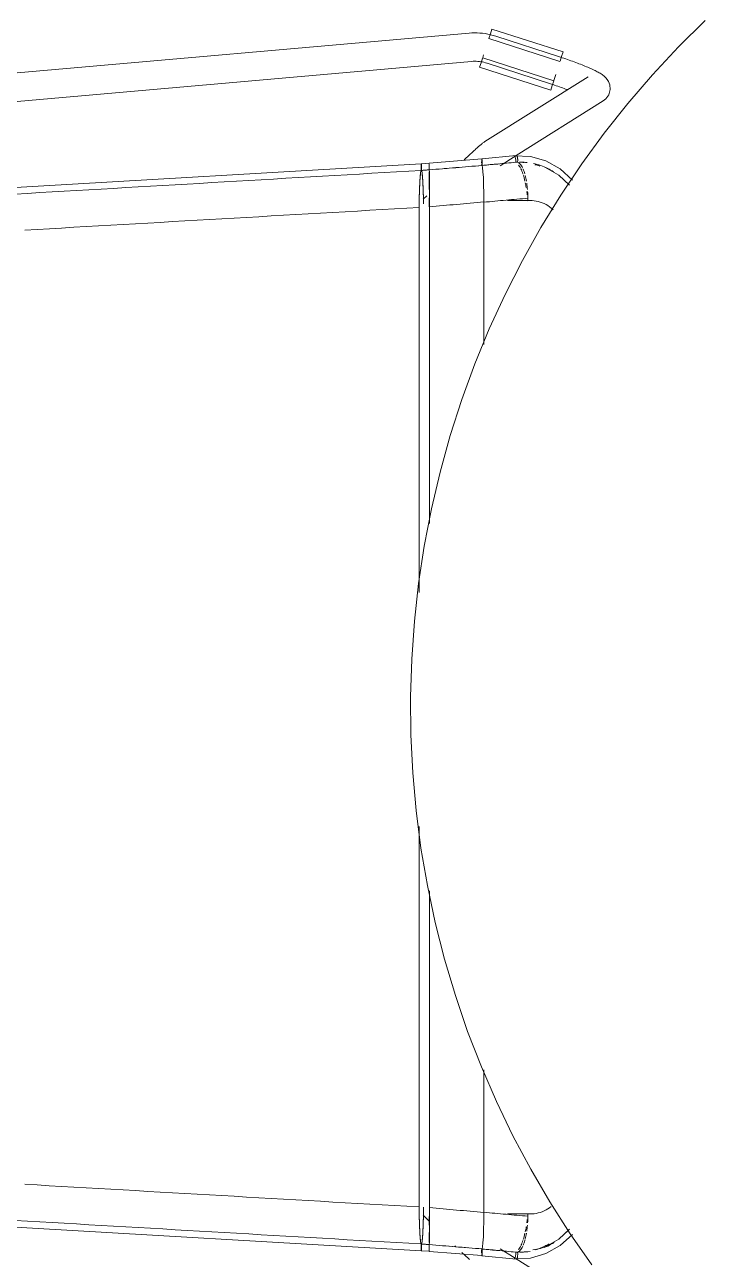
# Model space of a CAD drawing. Header units: millimetres. Extents: x 155927 to 295199, y -4084 to 97293.
# Drawn here: x 227519 to 227806, y 15441 to 15962 of the extents above; entities that cross this region are included whole.
import ezdxf

# ---------------------------------------------------------------- set-up
doc = ezdxf.new("R2010")
doc.units = ezdxf.units.MM
doc.header["$MEASUREMENT"] = 0
doc.layers.add('I-FURN', color=8, linetype='CONTINUOUS', lineweight=9)

msp = doc.modelspace()

# ---------------------------------------------------------------- linework, layer by layer
at = {"layer": 'I-FURN'}
for p, q in [((227806.01, 15963.67), (227794.64, 15952.42)), ((227706.29, 15958.28), (227262.97, 15919.33)), ((227706.34, 15958.29), (227706.29, 15958.28)), ((227707.48, 15958.36), (227706.34, 15958.29)), ((227708.63, 15958.39), (227707.48, 15958.36)), ((227709.77, 15958.38), (227708.63, 15958.39)), ((227710.91, 15958.32), (227709.77, 15958.38)), ((227712.04, 15958.21), (227710.91, 15958.32)), ((227713.18, 15958.05), (227712.04, 15958.21)), ((227714.3, 15957.86), (227713.18, 15958.05)), ((227715.42, 15957.61), (227714.3, 15957.86)), ((227714.71, 15956.07), (227715.35, 15958.04)), ((227715.35, 15958.04), (227715.98, 15960)), ((227716.52, 15957.33), (227715.42, 15957.61)), ((227715.98, 15960), (227745.98, 15950.31)), ((227717.62, 15957), (227716.52, 15957.33)), ((227714.67, 15955.95), (227744.68, 15946.27)), ((227744.43, 15948.28), (227717.62, 15957)), ((227794.64, 15952.42), (227783.72, 15940.72)), ((227711.39, 15945.79), (227712.03, 15947.77)), ((227742.07, 15938.2), (227712.07, 15947.88)), ((227712.1, 15947.98), (227712.47, 15949.15)), ((227744.88, 15948.14), (227744.43, 15948.28)), ((227745.35, 15948.36), (227744.72, 15946.38)), ((227745.62, 15947.89), (227744.88, 15948.14)), ((227745.98, 15950.31), (227745.35, 15948.36)), ((227746.36, 15947.64), (227745.62, 15947.89)), ((227747.09, 15947.4), (227746.36, 15947.64)), ((227747.82, 15947.14), (227747.09, 15947.4)), ((227748.54, 15946.89), (227747.82, 15947.14)), ((227749.26, 15946.64), (227748.54, 15946.89)), ((227282.84, 15909.03), (227707.34, 15946.33)), ((227707.34, 15946.33), (227708, 15946.37)), ((227708, 15946.37), (227708.67, 15946.39)), ((227708.67, 15946.39), (227709.33, 15946.38)), ((227709.33, 15946.38), (227709.99, 15946.35)), ((227709.99, 15946.35), (227710.65, 15946.29)), ((227710.65, 15946.29), (227711.3, 15946.2)), ((227710.76, 15943.84), (227711.39, 15945.79)), ((227710.76, 15943.84), (227740.77, 15934.15)), ((227711.3, 15946.2), (227711.96, 15946.09)), ((227711.96, 15946.09), (227712.6, 15945.95)), ((227712.6, 15945.95), (227713.25, 15945.78)), ((227713.25, 15945.78), (227713.88, 15945.59)), ((227713.88, 15945.59), (227713.91, 15945.58)), ((227713.91, 15945.58), (227740.72, 15936.87)), ((227749.97, 15946.38), (227749.26, 15946.64)), ((227750.66, 15946.13), (227749.97, 15946.38)), ((227751.35, 15945.88), (227750.66, 15946.13)), ((227752.03, 15945.62), (227751.35, 15945.88)), ((227752.7, 15945.37), (227752.03, 15945.62)), ((227753.35, 15945.11), (227752.7, 15945.37)), ((227753.99, 15944.86), (227753.35, 15945.11)), ((227754.62, 15944.61), (227753.99, 15944.86)), ((227755.23, 15944.36), (227754.62, 15944.61)), ((227755.82, 15944.11), (227755.23, 15944.36)), ((227756.4, 15943.87), (227755.82, 15944.11)), ((227756.96, 15943.63), (227756.4, 15943.87)), ((227757.51, 15943.39), (227756.96, 15943.63)), ((227758.03, 15943.15), (227757.51, 15943.39)), ((227758.54, 15942.91), (227758.03, 15943.15)), ((227759.04, 15942.68), (227758.54, 15942.91)), ((227759.51, 15942.45), (227759.04, 15942.68)), ((227759.97, 15942.22), (227759.51, 15942.45)), ((227760.41, 15941.99), (227759.97, 15942.22)), ((227760.83, 15941.76), (227760.41, 15941.99)), ((227761.24, 15941.53), (227760.83, 15941.76)), ((227756.58, 15939.79), (227713, 15912.49)), ((227741.05, 15936.76), (227740.72, 15936.87)), ((227741.74, 15936.54), (227741.05, 15936.76)), ((227742.03, 15938.08), (227741.4, 15936.11)), ((227742.43, 15936.31), (227741.74, 15936.54)), ((227742.1, 15938.29), (227742.9, 15940.77)), ((227761.64, 15941.3), (227761.24, 15941.53)), ((227762.03, 15941.05), (227761.64, 15941.3)), ((227762.42, 15940.8), (227762.03, 15941.05)), ((227762.81, 15940.52), (227762.42, 15940.8)), ((227763.21, 15940.21), (227762.81, 15940.52)), ((227763.64, 15939.84), (227763.21, 15940.21)), ((227764.1, 15939.37), (227763.64, 15939.84)), ((227764.62, 15938.75), (227764.1, 15939.37)), ((227765.19, 15937.83), (227764.62, 15938.75)), ((227765.71, 15936.45), (227765.19, 15937.83)), ((227765.89, 15934.48), (227765.71, 15936.45)), ((227783.72, 15940.72), (227773.28, 15928.59)), ((227741.4, 15936.11), (227740.77, 15934.15)), ((227743.11, 15936.07), (227742.43, 15936.31)), ((227743.79, 15935.84), (227743.11, 15936.07)), ((227744.47, 15935.61), (227743.79, 15935.84)), ((227745.13, 15935.37), (227744.47, 15935.61)), ((227745.79, 15935.13), (227745.13, 15935.37)), ((227746.44, 15934.9), (227745.79, 15935.13)), ((227747.07, 15934.66), (227746.44, 15934.9)), ((227747.7, 15934.43), (227747.07, 15934.66)), ((227764.07, 15930.52), (227765.3, 15932.25)), ((227765.3, 15932.25), (227765.89, 15934.48)), ((227726.19, 15906.59), (227762.95, 15929.63)), ((227764.07, 15930.52), (227762.95, 15929.63)), ((227773.28, 15928.59), (227763.34, 15916.06)), ((227763.34, 15916.06), (227753.9, 15903.14)), ((227710.47, 15910.49), (227710.18, 15910.23)), ((227710.75, 15910.73), (227710.47, 15910.49)), ((227711.02, 15910.96), (227710.75, 15910.73)), ((227711.27, 15911.17), (227711.02, 15910.96)), ((227711.51, 15911.37), (227711.27, 15911.17)), ((227711.74, 15911.56), (227711.51, 15911.37)), ((227711.96, 15911.74), (227711.74, 15911.56)), ((227712.19, 15911.92), (227711.96, 15911.74)), ((227712.42, 15912.09), (227712.19, 15911.92)), ((227712.67, 15912.27), (227712.42, 15912.09)), ((227713, 15912.49), (227712.67, 15912.27)), ((227711.73, 15905.24), (227689.53, 15903.41)), ((227704.69, 15905.21), (227704.22, 15904.77)), ((227705.15, 15905.64), (227704.69, 15905.21)), ((227705.61, 15906.07), (227705.15, 15905.64)), ((227706.05, 15906.48), (227705.61, 15906.07)), ((227706.49, 15906.88), (227706.05, 15906.48)), ((227706.91, 15907.27), (227706.49, 15906.88)), ((227707.32, 15907.65), (227706.91, 15907.27)), ((227707.73, 15908.02), (227707.32, 15907.65)), ((227708.12, 15908.38), (227707.73, 15908.02)), ((227708.49, 15908.72), (227708.12, 15908.38)), ((227708.86, 15909.05), (227708.49, 15908.72)), ((227709.21, 15909.37), (227708.86, 15909.05)), ((227709.55, 15909.67), (227709.21, 15909.37)), ((227709.87, 15909.96), (227709.55, 15909.67)), ((227710.18, 15910.23), (227709.87, 15909.96)), ((227711.7, 15905.18), (227711.68, 15904.99)), ((227711.68, 15904.99), (227711.7, 15905.17)), ((227711.73, 15905.24), (227711.7, 15905.18)), ((227711.7, 15905.17), (227711.73, 15905.24)), ((227726.22, 15906.66), (227711.73, 15905.24)), ((227711.73, 15905.24), (227711.76, 15905.17)), ((227711.76, 15905.17), (227711.73, 15905.24)), ((227711.78, 15904.98), (227711.76, 15905.17)), ((227719.37, 15902.32), (227725.81, 15906.36)), ((227725.33, 15906.54), (227732.24, 15906.25)), ((227732.24, 15906.25), (227738.76, 15904.38)), ((227686.17, 15903.14), (227354.26, 15883.85)), ((227686.07, 15900.3), (227685.86, 15899.41)), ((227686.07, 15902.21), (227686.06, 15901.76)), ((227686.06, 15901.76), (227686.06, 15901.27)), ((227686.06, 15901.27), (227686.06, 15900.77)), ((227686.06, 15900.77), (227686.07, 15900.3)), ((227686.09, 15902.59), (227686.07, 15902.21)), ((227686.12, 15902.88), (227686.09, 15902.59)), ((227686.14, 15903.07), (227686.12, 15902.88)), ((227686.17, 15903.14), (227686.14, 15903.07)), ((227686.17, 15903.14), (227689.53, 15903.41)), ((227686.2, 15903.07), (227686.17, 15903.14)), ((227686.22, 15902.88), (227686.2, 15903.07)), ((227686.25, 15902.59), (227686.22, 15902.88)), ((227686.26, 15902.2), (227686.25, 15902.59)), ((227686.28, 15901.75), (227686.26, 15902.2)), ((227686.27, 15900.3), (227686.28, 15900.76)), ((227686.48, 15899.39), (227686.27, 15900.3)), ((227686.28, 15901.26), (227686.28, 15901.75)), ((227686.28, 15900.76), (227686.28, 15901.26)), ((227689.52, 15902.47), (227689.52, 15902.86)), ((227689.52, 15902.86), (227689.52, 15902.48)), ((227689.52, 15902.48), (227689.52, 15902.03)), ((227689.52, 15902.02), (227689.52, 15902.47)), ((227689.52, 15902.03), (227689.52, 15901.54)), ((227689.52, 15901.53), (227689.52, 15902.02)), ((227689.52, 15901.54), (227689.52, 15901.04)), ((227689.52, 15901.04), (227689.52, 15901.53)), ((227689.52, 15900.57), (227689.52, 15901.04)), ((227689.52, 15901.04), (227689.52, 15900.57)), ((227689.53, 15903.34), (227689.53, 15903.41)), ((227689.53, 15903.41), (227689.53, 15903.34)), ((227689.53, 15903.35), (227689.53, 15903.41)), ((227689.53, 15903.41), (227689.53, 15903.35)), ((227689.53, 15903.16), (227689.53, 15902.86)), ((227689.53, 15902.87), (227689.53, 15903.16)), ((227689.54, 15902.48), (227689.53, 15902.87)), ((227689.53, 15902.86), (227689.54, 15902.48)), ((227689.54, 15902.48), (227689.54, 15902.03)), ((227689.54, 15902.03), (227689.54, 15902.48)), ((227689.54, 15902.03), (227689.54, 15901.54)), ((227689.54, 15901.54), (227689.54, 15902.03)), ((227689.54, 15901.54), (227689.54, 15901.04)), ((227689.54, 15901.05), (227689.54, 15901.54)), ((227689.54, 15900.57), (227689.54, 15901.05)), ((227689.54, 15901.04), (227689.54, 15900.57)), ((227689.54, 15900.57), (227689.55, 15899.68)), ((227689.55, 15899.69), (227689.54, 15900.57)), ((227711.64, 15904.31), (227711.63, 15903.86)), ((227711.63, 15903.86), (227711.64, 15904.31)), ((227711.63, 15903.86), (227711.63, 15903.37)), ((227711.63, 15903.37), (227711.63, 15903.86)), ((227711.63, 15902.87), (227711.64, 15902.4)), ((227711.64, 15902.4), (227711.63, 15902.87)), ((227711.66, 15904.7), (227711.64, 15904.31)), ((227711.64, 15904.31), (227711.66, 15904.69)), ((227711.68, 15904.99), (227711.66, 15904.7)), ((227711.66, 15904.69), (227711.68, 15904.99)), ((227711.8, 15904.69), (227711.78, 15904.98)), ((227711.78, 15904.98), (227711.8, 15904.68)), ((227711.82, 15904.3), (227711.8, 15904.69)), ((227711.8, 15904.68), (227711.82, 15904.3)), ((227711.83, 15903.85), (227711.82, 15904.3)), ((227711.82, 15904.3), (227711.83, 15903.84)), ((227711.82, 15902.39), (227711.83, 15902.86)), ((227711.83, 15902.86), (227711.82, 15902.39)), ((227711.82, 15902.39), (227712.01, 15901.5)), ((227712.02, 15901.5), (227711.82, 15902.39)), ((227711.83, 15903.36), (227711.83, 15903.85)), ((227711.83, 15903.84), (227711.83, 15903.35)), ((227711.83, 15902.86), (227711.83, 15903.36)), ((227711.83, 15903.35), (227711.83, 15902.86)), ((227712.02, 15901.5), (227712.19, 15899.78)), ((227712.19, 15899.76), (227712.02, 15901.5)), ((227738.35, 15901.67), (227744.18, 15898.31)), ((227738.76, 15904.38), (227744.77, 15900.99)), ((227744.77, 15900.99), (227749.92, 15896.25)), ((227753.9, 15903.14), (227744.99, 15889.85)), ((227685.5, 15895.16), (227685.38, 15892.03)), ((227685.67, 15897.66), (227685.5, 15895.16)), ((227685.86, 15899.41), (227685.67, 15897.66)), ((227686.67, 15897.64), (227686.48, 15899.39)), ((227686.83, 15895.15), (227686.67, 15897.64)), ((227686.96, 15892.03), (227686.83, 15895.15)), ((227689.47, 15892.29), (227689.48, 15895.42)), ((227689.48, 15895.42), (227689.47, 15892.3)), ((227689.48, 15895.42), (227689.49, 15897.92)), ((227689.49, 15897.92), (227689.48, 15895.42)), ((227689.49, 15897.92), (227689.51, 15899.67)), ((227689.51, 15899.67), (227689.49, 15897.92)), ((227689.56, 15897.94), (227689.55, 15899.69)), ((227689.55, 15899.68), (227689.56, 15897.94)), ((227689.56, 15897.94), (227689.58, 15895.44)), ((227689.58, 15895.44), (227689.56, 15897.94)), ((227689.58, 15892.3), (227689.58, 15895.44)), ((227689.58, 15895.43), (227689.58, 15892.3)), ((227712.19, 15899.77), (227712.34, 15897.33)), ((227712.34, 15897.28), (227712.19, 15899.76)), ((227712.34, 15897.29), (227712.46, 15894.25)), ((227712.46, 15894.19), (227712.34, 15897.28)), ((227744.18, 15898.31), (227748.66, 15894.04)), ((227685.38, 15892.03), (227685.3, 15888.47)), ((227688.45, 15889.65), (227686.92, 15888.17)), ((227687.04, 15888.48), (227686.96, 15892.03)), ((227689.58, 15892.3), (227689.59, 15888.74)), ((227689.59, 15888.74), (227689.58, 15892.3)), ((227712.46, 15894.19), (227712.53, 15890.75)), ((227712.53, 15890.75), (227712.46, 15894.19)), ((227712.56, 15886.89), (227712.53, 15890.65)), ((227712.53, 15890.65), (227712.56, 15887.01)), ((227744.99, 15889.85), (227736.62, 15876.22)), ((227685.3, 15888.47), (227685.28, 15884.68)), ((227685.28, 15884.68), (227685.28, 15722.09)), ((227685.28, 15722.09), (227685.28, 15884.68)), ((227687.06, 15886.22), (227687.04, 15888.48)), ((227689.46, 15884.96), (227689.47, 15888.74)), ((227689.47, 15888.74), (227689.46, 15884.96)), ((227689.59, 15884.95), (227689.59, 15888.74)), ((227689.59, 15888.73), (227689.59, 15884.95)), ((227689.59, 15884.95), (227689.59, 15751.31)), ((227689.59, 15751.31), (227689.59, 15884.95)), ((227712.56, 15826.77), (227712.56, 15886.89)), ((227712.56, 15886.89), (227712.56, 15826.77)), ((227732.35, 15887.6), (227722.6, 15887.6)), ((227731.11, 15888.59), (227731.11, 15887.54)), ((227736.62, 15876.22), (227728.8, 15862.26)), ((227728.8, 15862.26), (227721.54, 15848.01)), ((227721.54, 15848.01), (227714.86, 15833.47)), ((227714.86, 15833.47), (227708.76, 15818.68)), ((227708.76, 15818.68), (227703.27, 15803.65)), ((227703.27, 15803.65), (227698.37, 15788.42)), ((227698.37, 15788.42), (227694.09, 15773)), ((227694.09, 15773), (227690.43, 15757.43)), ((227690.43, 15757.43), (227687.4, 15741.72)), ((227687.4, 15741.72), (227685, 15725.9)), ((227685, 15725.9), (227683.23, 15710)), ((227683.23, 15710), (227682.1, 15694.04)), ((227682.1, 15694.04), (227681.6, 15678.05)), ((227681.6, 15678.05), (227681.75, 15662.05)), ((227681.75, 15662.05), (227682.54, 15646.07)), ((227682.54, 15646.07), (227683.96, 15630.14)), ((227683.96, 15630.14), (227686.02, 15614.27)), ((227685.28, 15623.35), (227685.28, 15462.78)), ((227685.28, 15462.78), (227685.28, 15623.35)), ((227686.02, 15614.27), (227688.72, 15598.5)), ((227688.72, 15598.5), (227692.04, 15582.85)), ((227689.59, 15596.26), (227689.59, 15462.52)), ((227689.59, 15462.52), (227689.59, 15596.26)), ((227692.04, 15582.85), (227695.99, 15567.35)), ((227695.99, 15567.35), (227700.55, 15552.01)), ((227700.55, 15552.01), (227705.72, 15536.87)), ((227705.72, 15536.87), (227711.5, 15521.95)), ((227711.5, 15521.95), (227717.86, 15507.27)), ((227712.56, 15460.57), (227712.56, 15520.69)), ((227712.56, 15520.69), (227712.56, 15460.57)), ((227717.86, 15507.27), (227724.81, 15492.86)), ((227724.81, 15492.86), (227732.33, 15478.74)), ((227732.33, 15478.74), (227740.4, 15464.93)), ((227686.17, 15444.33), (227354.26, 15463.61)), ((227685.28, 15462.78), (227685.3, 15459)), ((227687.04, 15458.99), (227687.06, 15462.67)), ((227689.59, 15462.52), (227689.59, 15458.73)), ((227689.59, 15458.73), (227689.59, 15462.52)), ((227740.4, 15464.93), (227749.03, 15451.45)), ((227685.3, 15459), (227685.38, 15455.43)), ((227686.92, 15459.29), (227689.59, 15456.72)), ((227686.96, 15455.44), (227687.04, 15458.99)), ((227689.47, 15455.17), (227689.47, 15458.73)), ((227689.47, 15458.72), (227689.47, 15455.17)), ((227689.59, 15458.73), (227689.58, 15455.16)), ((227689.58, 15455.16), (227689.59, 15458.73)), ((227712.53, 15456.81), (227712.56, 15460.57)), ((227712.56, 15460.45), (227712.53, 15456.81)), ((227722.6, 15459.87), (227732.35, 15459.87)), ((227731.11, 15459.92), (227731.11, 15458.88)), ((227685.38, 15455.43), (227685.5, 15452.3)), ((227685.5, 15452.3), (227685.67, 15449.8)), ((227686.67, 15449.82), (227686.83, 15452.32)), ((227686.83, 15452.32), (227686.96, 15455.44)), ((227689.49, 15449.55), (227689.48, 15452.05)), ((227689.48, 15452.04), (227689.49, 15449.54)), ((227689.58, 15452.03), (227689.56, 15449.53)), ((227689.56, 15449.52), (227689.58, 15452.03)), ((227689.58, 15455.16), (227689.58, 15452.03)), ((227689.58, 15452.03), (227689.58, 15455.16)), ((227712.34, 15450.18), (227712.46, 15453.28)), ((227712.46, 15453.21), (227712.34, 15450.18)), ((227712.53, 15456.72), (227712.46, 15453.28)), ((227712.46, 15453.28), (227712.53, 15456.71)), ((227744.18, 15449.16), (227748.65, 15453.41)), ((227685.67, 15449.8), (227685.86, 15448.05)), ((227685.86, 15448.05), (227686.07, 15447.16)), ((227686.07, 15447.16), (227686.06, 15446.69)), ((227686.06, 15446.69), (227686.06, 15446.2)), ((227686.27, 15447.17), (227686.48, 15448.07)), ((227686.28, 15446.7), (227686.27, 15447.17)), ((227686.28, 15446.2), (227686.28, 15446.7)), ((227686.48, 15448.07), (227686.67, 15449.82)), ((227689.51, 15447.8), (227689.49, 15449.55)), ((227689.49, 15449.54), (227689.51, 15447.79)), ((227689.52, 15446.43), (227689.52, 15446.9)), ((227689.52, 15446.9), (227689.52, 15446.43)), ((227689.55, 15447.78), (227689.54, 15446.89)), ((227689.54, 15446.89), (227689.55, 15447.78)), ((227689.54, 15446.89), (227689.54, 15446.42)), ((227689.54, 15446.42), (227689.54, 15446.89)), ((227689.56, 15449.53), (227689.55, 15447.78)), ((227689.55, 15447.78), (227689.56, 15449.52)), ((227712.02, 15445.97), (227712.19, 15447.7)), ((227712.19, 15447.68), (227712.02, 15445.96)), ((227712.19, 15447.7), (227712.34, 15450.18)), ((227712.34, 15450.14), (227712.19, 15447.7)), ((227738.35, 15445.79), (227744.18, 15449.16)), ((227744.77, 15446.47), (227749.92, 15451.22)), ((227749.03, 15451.45), (227758.18, 15438.33)), ((227686.06, 15446.2), (227686.06, 15445.71)), ((227686.06, 15445.71), (227686.07, 15445.25)), ((227686.07, 15445.25), (227686.09, 15444.87)), ((227686.09, 15444.87), (227686.12, 15444.58)), ((227686.12, 15444.58), (227686.14, 15444.39)), ((227686.14, 15444.39), (227686.17, 15444.33)), ((227686.17, 15444.33), (227686.2, 15444.4)), ((227686.17, 15444.32), (227689.53, 15444.06)), ((227686.2, 15444.4), (227686.22, 15444.59)), ((227686.22, 15444.59), (227686.25, 15444.88)), ((227686.25, 15444.88), (227686.26, 15445.26)), ((227686.26, 15445.26), (227686.28, 15445.71)), ((227686.28, 15445.71), (227686.28, 15446.2)), ((227689.52, 15445.93), (227689.52, 15446.43)), ((227689.52, 15446.43), (227689.52, 15445.93)), ((227689.52, 15445.44), (227689.52, 15445.93)), ((227689.52, 15445.93), (227689.52, 15445.44)), ((227689.52, 15444.99), (227689.52, 15445.44)), ((227689.52, 15445.44), (227689.52, 15444.99)), ((227689.52, 15444.61), (227689.52, 15444.99)), ((227689.52, 15444.99), (227689.52, 15444.6)), ((227689.52, 15444.31), (227689.52, 15444.61)), ((227689.52, 15444.6), (227689.52, 15444.31)), ((227689.53, 15444.12), (227689.52, 15444.31)), ((227689.52, 15444.31), (227689.53, 15444.12)), ((227689.54, 15444.98), (227689.53, 15444.6)), ((227689.53, 15444.6), (227689.54, 15444.98)), ((227689.53, 15444.6), (227689.53, 15444.31)), ((227689.53, 15444.31), (227689.53, 15444.6)), ((227689.53, 15444.31), (227689.53, 15444.12)), ((227689.53, 15444.12), (227689.53, 15444.31)), ((227689.53, 15444.12), (227689.53, 15444.06)), ((227689.53, 15444.06), (227689.53, 15444.12)), ((227689.53, 15444.12), (227689.53, 15444.05)), ((227689.53, 15444.05), (227689.53, 15444.12)), ((227711.73, 15442.23), (227689.53, 15444.05)), ((227689.54, 15446.42), (227689.54, 15445.93)), ((227689.54, 15445.92), (227689.54, 15446.42)), ((227689.54, 15445.93), (227689.54, 15445.44)), ((227689.54, 15445.43), (227689.54, 15445.92)), ((227689.54, 15445.44), (227689.54, 15444.98)), ((227689.54, 15444.98), (227689.54, 15445.43)), ((227700.77, 15445.96), (227700.27, 15446.44)), ((227703.74, 15443.14), (227703.26, 15443.6)), ((227704.22, 15442.69), (227703.74, 15443.14)), ((227704.69, 15442.25), (227704.22, 15442.69)), ((227705.15, 15441.82), (227704.69, 15442.25)), ((227705.61, 15441.4), (227705.15, 15441.82)), ((227706.05, 15440.99), (227705.61, 15441.4)), ((227711.64, 15445.06), (227711.63, 15444.59)), ((227711.63, 15444.59), (227711.64, 15445.06)), ((227711.63, 15444.59), (227711.63, 15444.09)), ((227711.63, 15444.1), (227711.63, 15444.59)), ((227711.63, 15443.6), (227711.63, 15444.1)), ((227711.63, 15444.09), (227711.63, 15443.6)), ((227711.63, 15443.6), (227711.64, 15443.15)), ((227711.64, 15443.15), (227711.63, 15443.6)), ((227711.66, 15442.77), (227711.68, 15442.48)), ((227711.68, 15442.48), (227711.66, 15442.77)), ((227711.68, 15442.48), (227711.7, 15442.29)), ((227711.7, 15442.29), (227711.68, 15442.48)), ((227711.7, 15442.29), (227711.73, 15442.22)), ((227711.73, 15442.23), (227711.7, 15442.29)), ((227711.76, 15442.3), (227711.73, 15442.23)), ((227711.73, 15442.22), (227711.76, 15442.29)), ((227726.22, 15440.8), (227711.73, 15442.22)), ((227711.76, 15442.29), (227711.78, 15442.48)), ((227711.78, 15442.48), (227711.8, 15442.78)), ((227711.8, 15442.78), (227711.78, 15442.49)), ((227711.82, 15443.17), (227711.8, 15442.78)), ((227711.8, 15442.78), (227711.82, 15443.16)), ((227711.82, 15445.07), (227712.02, 15445.97)), ((227712.01, 15445.96), (227711.82, 15445.08)), ((227711.82, 15445.08), (227711.83, 15444.61)), ((227711.83, 15444.6), (227711.82, 15445.07)), ((227711.83, 15443.62), (227711.82, 15443.17)), ((227711.82, 15443.16), (227711.83, 15443.61)), ((227711.83, 15444.61), (227711.83, 15444.11)), ((227711.83, 15444.11), (227711.83, 15444.6)), ((227711.83, 15443.61), (227711.83, 15444.11)), ((227711.83, 15444.11), (227711.83, 15443.62)), ((227725.81, 15441.11), (227719.37, 15445.14)), ((227732.24, 15441.21), (227738.76, 15443.09)), ((227738.76, 15443.09), (227744.77, 15446.47)), ((227706.49, 15440.58), (227706.05, 15440.99)), ((227725.33, 15440.92), (227732.24, 15441.21)), ((227762.95, 15417.84), (227726.19, 15440.87))]:
    msp.add_line(p, q, dxfattribs=at)
for points, knots in [([(227726.04, 15903.72), (227726.05, 15903.95), (227726.05, 15904.43), (227725.96, 15905.19), (227725.81, 15905.85), (227725.63, 15906.28), (227725.52, 15906.44), (227725.47, 15906.48)], [-1, -1, -1, -1, -0.90625, -0.8125, -0.71875, -0.625, -0.5625, -0.5625, -0.5625, -0.5625]), ([(227726.37, 15906.61), (227726.39, 15906.6), (227726.44, 15906.55), (227726.52, 15906.44), (227726.61, 15906.25), (227726.72, 15905.93), (227726.79, 15905.54), (227726.82, 15905.18), (227726.84, 15904.81), (227726.84, 15904.36), (227726.8, 15904), (227726.78, 15903.83)], [0.5555556, 0.5555556, 0.5555556, 0.5555556, 0.5833333, 0.6180556, 0.6527778, 0.7222222, 0.7916667, 0.8263889, 0.8611111, 0.9305556, 1, 1, 1, 1]), ([(227685.28, 15884.68), (227685.28, 15885.96), (227685.29, 15888.51), (227685.37, 15892.11), (227685.5, 15895.28), (227685.72, 15898.64), (227685.93, 15900.03), (227686.07, 15900.3)], [-1, -1, -1, -1, -0.833333, -0.666667, -0.5, -0.333333, 0, 0, 0, 0]), ([(227686.07, 15900.3), (227686.06, 15900.53), (227686.06, 15901.02), (227686.06, 15901.65), (227686.07, 15902.11), (227686.09, 15902.53), (227686.12, 15902.98), (227686.15, 15903.14), (227686.17, 15903.14)], [-1, -1, -1, -1, -0.90625, -0.8125, -0.765625, -0.71875, -0.625, -0.501507, -0.501507, -0.501507, -0.501507]), ([(227686.17, 15903.14), (227686.19, 15903.14), (227686.22, 15903), (227686.25, 15902.6), (227686.27, 15902.22), (227686.28, 15901.76), (227686.28, 15901.26), (227686.28, 15900.76), (227686.27, 15900.44), (227686.27, 15900.3)], [-0.5, -0.5, -0.5, -0.5, -0.375, -0.3125, -0.25, -0.1875, -0.125, -0.0625, 0, 0, 0, 0]), ([(227686.27, 15900.3), (227686.41, 15900.01), (227686.62, 15898.61), (227686.84, 15895.26), (227686.97, 15892.11), (227687.03, 15888.99), (227687.05, 15886.98), (227687.06, 15886.22)], [-1, -1, -1, -1, -0.6666667, -0.5, -0.3333333, -0.1666667, -0.0664381, -0.0664381, -0.0664381, -0.0664381]), ([(227733.46, 15903.22), (227735.54, 15902.78), (227738.5, 15901.81), (227741.17, 15900.25), (227741.97, 15899.72)], [-0.8210019, -0.8210019, -0.8210019, -0.8210019, -0.6666667, -0.5975811, -0.5975811, -0.5975811, -0.5975811]), ([(227731.11, 15887.54), (227733.5, 15887.76), (227737.1, 15887.13), (227740.1, 15885.2), (227741, 15884.43)], [0, 0, 0, 0, 0.3333333, 0.5, 0.5, 0.5, 0.5]), ([(227686.07, 15447.16), (227685.93, 15447.44), (227685.72, 15448.83), (227685.5, 15452.19), (227685.37, 15455.35), (227685.29, 15458.96), (227685.28, 15461.51), (227685.28, 15462.78)], [-1, -1, -1, -1, -0.666667, -0.5, -0.333333, -0.166667, 0, 0, 0, 0]), ([(227687.06, 15462.67), (227687.06, 15460.16), (227687.01, 15456.39), (227686.84, 15452.2), (227686.62, 15448.85), (227686.41, 15447.46), (227686.27, 15447.17)], [-0.996036, -0.996036, -0.996036, -0.996036, -0.6666667, -0.5, -0.3333333, 0, 0, 0, 0]), ([(227741, 15463.03), (227740.1, 15462.27), (227737.1, 15460.34), (227733.5, 15459.71), (227731.11, 15459.92)], [0.5, 0.5, 0.5, 0.5, 0.6666667, 1, 1, 1, 1]), ([(227686.17, 15444.32), (227686.15, 15444.32), (227686.12, 15444.46), (227686.09, 15444.85), (227686.07, 15445.24), (227686.06, 15445.7), (227686.06, 15446.19), (227686.06, 15446.69), (227686.07, 15447.01), (227686.07, 15447.16)], [-0.498493, -0.498493, -0.498493, -0.498493, -0.375, -0.3125, -0.25, -0.1875, -0.125, -0.0625, 0, 0, 0, 0]), ([(227689.52, 15446.9), (227693.21, 15446.59), (227698.55, 15446.15), (227703.88, 15445.71), (227705.53, 15445.57)], [0, 0, 0, 0, 0.5, 0.7233886, 0.7233886, 0.7233886, 0.7233886]), ([(227729.94, 15449.02), (227729.9, 15448.88), (227729.66, 15448.01), (227729.39, 15447.25), (227729.14, 15446.65)], [0.4766877, 0.4766877, 0.4766877, 0.4766877, 0.5, 0.6319656, 0.6319656, 0.6319656, 0.6319656]), ([(227742.24, 15447.85), (227741.35, 15447.28), (227738.53, 15445.61), (227735.42, 15445), (227733.28, 15444.71)], [0.591443, 0.591443, 0.591443, 0.591443, 0.6666667, 0.8236682, 0.8236682, 0.8236682, 0.8236682]), ([(227734.38, 15444.72), (227735.73, 15445.11), (227737.69, 15445.84), (227739.51, 15446.85), (227740.09, 15447.19)], [0.2297626, 0.2297626, 0.2297626, 0.2297626, 0.3333333, 0.3824546, 0.3824546, 0.3824546, 0.3824546]), ([(227726.78, 15443.64), (227726.8, 15443.5), (227726.83, 15443.21), (227726.85, 15442.79), (227726.83, 15442.42), (227726.81, 15442.12), (227726.78, 15441.85), (227726.73, 15441.6), (227726.67, 15441.38), (227726.6, 15441.18), (227726.5, 15440.99), (227726.41, 15440.88), (227726.37, 15440.85)], [0, 0, 0, 0, 0.0555556, 0.1111111, 0.1666667, 0.1944444, 0.2222222, 0.2777778, 0.3055556, 0.3333333, 0.3888889, 0.4444444, 0.4444444, 0.4444444, 0.4444444])]:
    msp.add_open_spline(points, degree=3, knots=knots, dxfattribs=at)
for points in [[(227354.07, 15880.98), (227409.31, 15884.2), (227519.9, 15890.64), (227630.67, 15897.08), (227686.07, 15900.3)], [(227689.54, 15900.57), (227688.96, 15900.53), (227687.8, 15900.44), (227686.65, 15900.35), (227686.07, 15900.3)], [(227689.52, 15900.57), (227688.98, 15900.52), (227687.9, 15900.43), (227686.81, 15900.34), (227686.27, 15900.3)], [(227689.54, 15900.57), (227693.25, 15900.88), (227700.69, 15901.48), (227708.11, 15902.08), (227711.82, 15902.39)], [(227695.84, 15901.09), (227696.25, 15901.13), (227696.66, 15901.16), (227697.08, 15901.19)], [(227700.69, 15901.49), (227704.34, 15901.8), (227707.99, 15902.1), (227711.64, 15902.4)], [(227718.72, 15903.11), (227716.37, 15902.87), (227714.01, 15902.64), (227711.64, 15902.4)], [(227726.78, 15903.83), (227724.33, 15903.59), (227719.38, 15903.11), (227714.35, 15902.63), (227711.82, 15902.39)], [(227726.78, 15903.83), (227727.17, 15903.68), (227727.92, 15903.12), (227728.62, 15901.97), (227728.94, 15901.28)], [(227728.09, 15901.24), (227727.78, 15901.88), (227727.46, 15902.27), (227727.14, 15902.6)], [(227729.55, 15903.68), (227728.91, 15903.74), (227728.26, 15903.75), (227727.6, 15903.74)], [(227729.05, 15898.82), (227728.78, 15899.63), (227728.5, 15900.44), (227728.2, 15901)], [(227728.31, 15903.79), (227729.14, 15903.78), (227729.96, 15903.74), (227730.78, 15903.66)], [(227729.14, 15900.83), (227729.39, 15900.24), (227729.63, 15899.58), (227729.83, 15898.85)], [(227736.18, 15902.16), (227735.47, 15902.42), (227734.74, 15902.6), (227734, 15902.73)], [(227729.9, 15895.78), (227729.68, 15896.7), (227729.45, 15897.64), (227729.2, 15898.49)], [(227730.01, 15898.17), (227730.2, 15897.43), (227730.36, 15896.63), (227730.51, 15895.8)], [(227730.43, 15893.12), (227730.31, 15893.8), (227730.18, 15894.46), (227730.05, 15895.12)], [(227730.64, 15894.94), (227730.77, 15894.1), (227730.88, 15893.22), (227730.94, 15892.31)], [(227730.88, 15890), (227730.82, 15890.48), (227730.76, 15890.95), (227730.69, 15891.41)], [(227731.01, 15891.38), (227731.07, 15890.47), (227731.1, 15889.54), (227731.11, 15888.59)], [(227518.78, 15875.1), (227574.25, 15878.29), (227629.75, 15881.49), (227685.28, 15884.68)], [(227689.59, 15884.95), (227693.42, 15885.29), (227697.26, 15885.64), (227701.08, 15885.98)], [(227701.08, 15885.98), (227704.91, 15886.32), (227708.74, 15886.67), (227712.56, 15887.01)], [(227731.11, 15888.59), (227728.08, 15888.33), (227721.94, 15887.79), (227715.69, 15887.2), (227712.56, 15886.89)], [(227731.11, 15887.54), (227731.62, 15887.59), (227732.13, 15887.61), (227732.63, 15887.6)], [(227741, 15884.43), (227741.27, 15884.2), (227741.55, 15883.97), (227741.82, 15883.72)], [(227685.28, 15462.78), (227629.75, 15465.98), (227574.22, 15469.17), (227518.78, 15472.37)], [(227354.07, 15466.48), (227409.31, 15463.26), (227519.9, 15456.82), (227630.67, 15450.38), (227686.07, 15447.16)], [(227701.08, 15461.49), (227697.26, 15461.83), (227693.42, 15462.17), (227689.59, 15462.52)], [(227712.56, 15460.45), (227708.74, 15460.8), (227704.91, 15461.14), (227701.08, 15461.49)], [(227731.11, 15458.88), (227728.08, 15459.13), (227721.94, 15459.68), (227715.69, 15460.27), (227712.56, 15460.57)], [(227730.7, 15456.04), (227730.76, 15456.51), (227730.81, 15456.98), (227730.86, 15457.46)], [(227731.11, 15458.88), (227731.1, 15457.93), (227731.07, 15457), (227731.01, 15456.09)], [(227732.63, 15459.87), (227732.12, 15459.86), (227731.62, 15459.88), (227731.11, 15459.92)], [(227730.05, 15452.35), (227730.18, 15453), (227730.32, 15453.66), (227730.44, 15454.35)], [(227730.94, 15455.16), (227730.87, 15454.26), (227730.77, 15453.37), (227730.64, 15452.52)], [(227748.63, 15453.47), (227748.24, 15453.01), (227747.85, 15452.55), (227747.45, 15452.1)], [(227689.54, 15446.89), (227688.96, 15446.94), (227687.8, 15447.03), (227686.65, 15447.12), (227686.07, 15447.16)], [(227686.27, 15447.17), (227686.29, 15446.57), (227686.28, 15445.07), (227686.21, 15444.32), (227686.17, 15444.32)], [(227689.52, 15446.9), (227688.98, 15446.94), (227687.9, 15447.03), (227686.81, 15447.12), (227686.27, 15447.17)], [(227689.54, 15446.89), (227693.25, 15446.59), (227700.69, 15445.98), (227708.11, 15445.38), (227711.82, 15445.08)], [(227728.2, 15446.47), (227728.5, 15447.1), (227728.78, 15447.85), (227729.04, 15448.67)], [(227729.18, 15449.05), (227729.44, 15449.86), (227729.67, 15450.76), (227729.89, 15451.69)], [(227730.51, 15451.67), (227730.37, 15450.83), (227730.2, 15450.02), (227730.01, 15449.28)], [(227726.78, 15443.64), (227724.33, 15443.88), (227719.38, 15444.36), (227714.35, 15444.84), (227711.82, 15445.07)], [(227718.72, 15444.36), (227716.44, 15444.59), (227714.13, 15444.81), (227711.82, 15445.04)], [(227725.47, 15440.99), (227725.52, 15441.03), (227725.61, 15441.15), (227725.74, 15441.45), (227725.86, 15441.83), (227725.96, 15442.29), (227726.02, 15442.78), (227726.05, 15443.28), (227726.05, 15443.59), (227726.04, 15443.74)], [(227728.95, 15446.19), (227728.62, 15445.49), (227727.92, 15444.35), (227727.17, 15443.78), (227726.78, 15443.64)], [(227727.13, 15444.65), (227727.46, 15445.06), (227727.78, 15445.58), (227728.09, 15446.22)], [(227727.61, 15443.68), (227728.51, 15443.7), (227729.41, 15443.75), (227730.3, 15443.86)], [(227732.06, 15443.98), (227730.82, 15443.79), (227729.57, 15443.75), (227728.31, 15443.75)]]:
    msp.add_open_spline(points, degree=3, dxfattribs=at)

doc.saveas('drawing.dxf')
